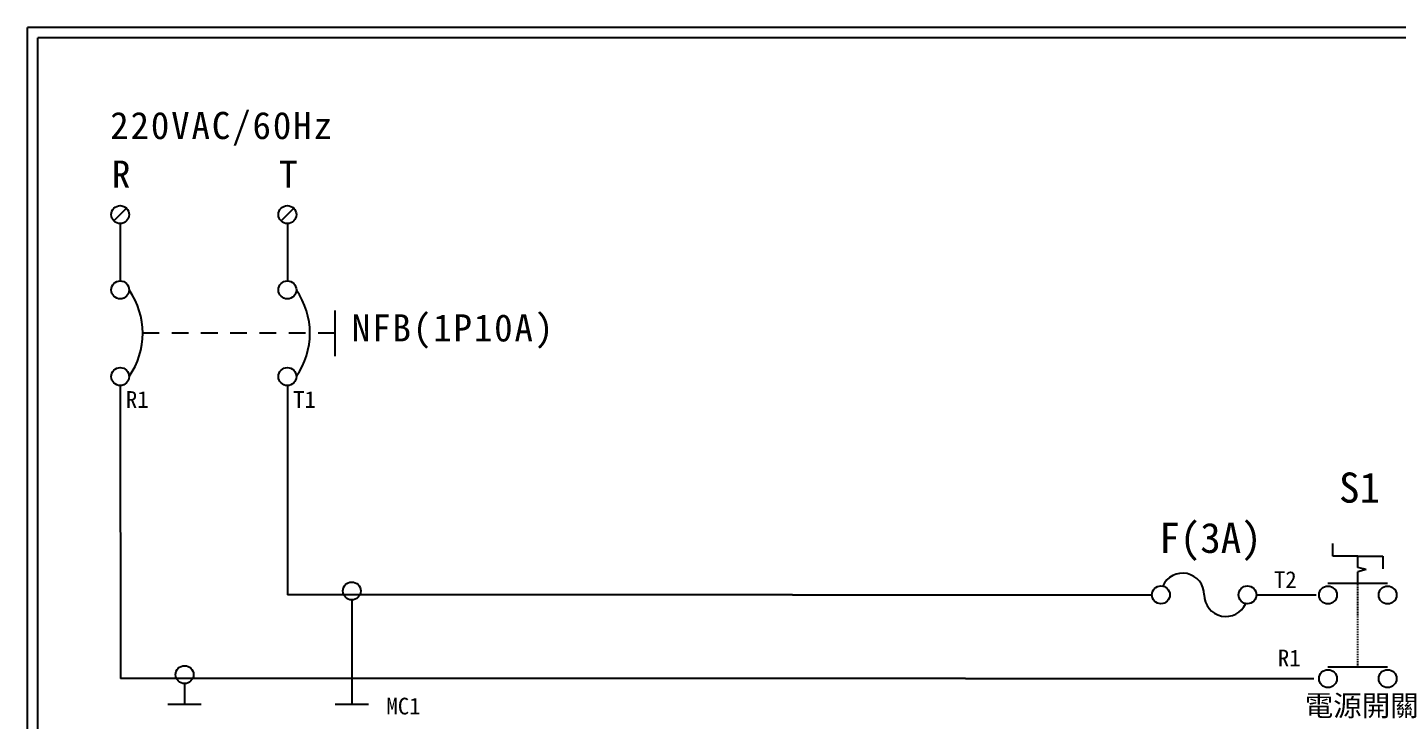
# Model space of a CAD drawing. Extents: x 10 to 297, y 3 to 207.
# Drawn here: x 10 to 173.8, y 124.2 to 207 of the extents above; entities that cross this region are included whole.
import ezdxf

# ---------------------------------------------------------------- set-up
doc = ezdxf.new("R2010")
doc.units = 0
doc.linetypes.add('DASHED', pattern=[0.2, 0.1, -0.1])
doc.linetypes.add('HIDDEN9', pattern=[3.5, 2, -1.5])
doc.layers.get('0').update_dxf_attribs({"linetype": 'CONTINUOUS'})
for name, color, linetype in [('7', 7, 'CONTINUOUS'), ('圖框層', 7, 'CONTINUOUS'), ('標尺寸層', 3, 'CONTINUOUS')]:
    doc.layers.add(name, color=color, linetype=linetype)
doc.styles.add('CNS', font='romanc.shx', dxfattribs={"bigfont": 'chineset.shx'})
doc.styles.add('STSL', font='kaiu.ttf')
doc.styles.add('標楷體', font='kaiu.ttf')

# ---------------------------------------------------------------- blocks, each defined once
blk = doc.blocks.new('FUSE')
at = {"color": 7}
for p, q in [((0, 0), (2.14, 0)), ((14.64, 0), (16.78, 0))]:
    blk.add_line(p, q, dxfattribs=at)
for centre in [(3.21, 0), (13.56, 0)]:
    blk.add_circle(centre, 1.07)
for centre, start, end in [((5.8, 0), 0, 156.116), ((10.98, 0), 180, 336.116)]:
    blk.add_arc(centre, 2.59, start, end, dxfattribs=at)

msp = doc.modelspace()

# ---------------------------------------------------------------- linework, layer by layer
for p, q in [((21.85, 185.35), (20.34, 183.83)), ((41.85, 185.35), (40.34, 183.83)), ((21.1, 164.1), (21.12, 129.12)), ((41.1, 164.1), (41.11, 139.12)), ((166.12, 143.76), (166.12, 145.26)), ((169.12, 143.76), (166.12, 143.76)), ((169.12, 143.76), (172.12, 143.76)), ((172.12, 143.76), (172.12, 142.26)), ((170.12, 142.15), (169.12, 142.42)), ((170.12, 142.15), (169.12, 141.89)), ((101.5, 139.12), (41.11, 139.12)), ((122.2, 129.12), (21.12, 129.12))]:
    msp.add_line(p, q)
at = {"color": 7, "linetype": 'HIDDEN9'}
msp.add_line((46.76, 170.41), (23.79, 170.41), dxfattribs=at)
for centre in [(21.1, 184.59), (41.1, 184.59), (21.1, 175.59), (41.1, 175.59), (21.1, 165.23), (41.1, 165.23), (48.8, 139.6), (28.8, 129.6)]:
    msp.add_circle(centre, 1.07)
at = {"color": 7}
for centre in [(14.74, 170.41), (34.74, 170.41)]:
    msp.add_arc(centre, 9.05, 325.1286, 34.8714, dxfattribs=at)
at = {"layer": '7'}
for p, q in [((169.12, 142.42), (169.12, 143.76)), ((169.12, 140.55), (169.12, 141.89)), ((165.55, 140.55), (172.69, 140.55)), ((165.55, 130.55), (172.69, 130.55))]:
    msp.add_line(p, q, dxfattribs=at)
at = {"layer": '7', "linetype": 'DASHED'}
msp.add_line((169.12, 130.55), (169.12, 140.55), dxfattribs=at)
at = {"layer": '7'}
for centre in [(165.55, 139.12), (172.69, 139.12), (165.55, 129.12), (172.69, 129.12)]:
    msp.add_circle(centre, 1.07, dxfattribs=at)
at = {"layer": '圖框層', "color": 7}
for p, q in [((297, 206.97), (10, 206.97)), ((10, 3), (10, 206.97)), ((295.75, 205.72), (11.25, 205.72)), ((11.25, 4.25), (11.25, 205.72))]:
    msp.add_line(p, q, dxfattribs=at)
at = {"layer": '標尺寸層', "color": 7}
for p, q in [((21.1, 183.52), (21.1, 176.66)), ((41.1, 183.52), (41.1, 176.66)), ((46.76, 173.14), (46.76, 167.68)), ((21.1, 164.16), (21.1, 164.1)), ((41.1, 164.16), (41.1, 164.1)), ((48.8, 138.53), (48.8, 126.07)), ((101.5, 139.12), (142.36, 139.14)), ((159.14, 139.14), (164.14, 139.14)), ((28.8, 128.53), (28.8, 126.07)), ((122.2, 129.12), (142.2, 129.12)), ((142.2, 129.12), (158.88, 129.12)), ((158.88, 129.12), (163.88, 129.12)), ((26.8, 126.07), (30.8, 126.07)), ((46.8, 126.07), (50.8, 126.07)), ((46.8, 126.07), (50.8, 126.07))]:
    msp.add_line(p, q, dxfattribs=at)

# ---------------------------------------------------------------- block references
at = {"color": 7}
msp.add_blockref('FUSE', (142.36, 139.14), dxfattribs=at)

# ---------------------------------------------------------------- texts
at = {"color": 0, "char_height": 3.25, "style": '標楷體'}
for s, insert, width, attachment_point in [('\\pxt2;{\\T1.1;220VAC/60Hz}', (19.9, 196.87), 35.213, 1), ('\\pt6.5;{\\T1.1;R}', (20.1, 191.05), 2, 1), ('\\pt6.5;{\\T1.1;T}', (40.1, 191.05), 2, 1), ('\\pt6.5;{\\T1.1;NFB(1P10A)}', (60.96, 172.68), 24.6072, 2)]:
    msp.add_mtext(s, dxfattribs=dict(at, insert=insert, width=width, attachment_point=attachment_point))
at = {"layer": '圖框層', "color": 4, "style": 'STSL'}
for s, height, p in [('R1', 2, (21.78, 161.49)), ('T1', 2, (41.78, 161.49)), ('S1', 3.6, (166.88, 150.16)), ('F(3A)', 3.6, (145.38, 144.15)), ('T2', 2, (159.09, 139.96)), ('R1', 2, (159.56, 130.59)), ('MC1', 2, (52.94, 124.84))]:
    msp.add_text(s, height=height, dxfattribs=at).set_placement(p)
at = {"layer": '標尺寸層', "color": 7, "insert": (162.77, 127.15), "char_height": 2.5, "width": 14.0847, "attachment_point": 1, "style": 'CNS'}
msp.add_mtext('{\\fDFKai-SB|b0|i0|c136|p65;電源開關}', dxfattribs=at)

doc.saveas('drawing.dxf')
